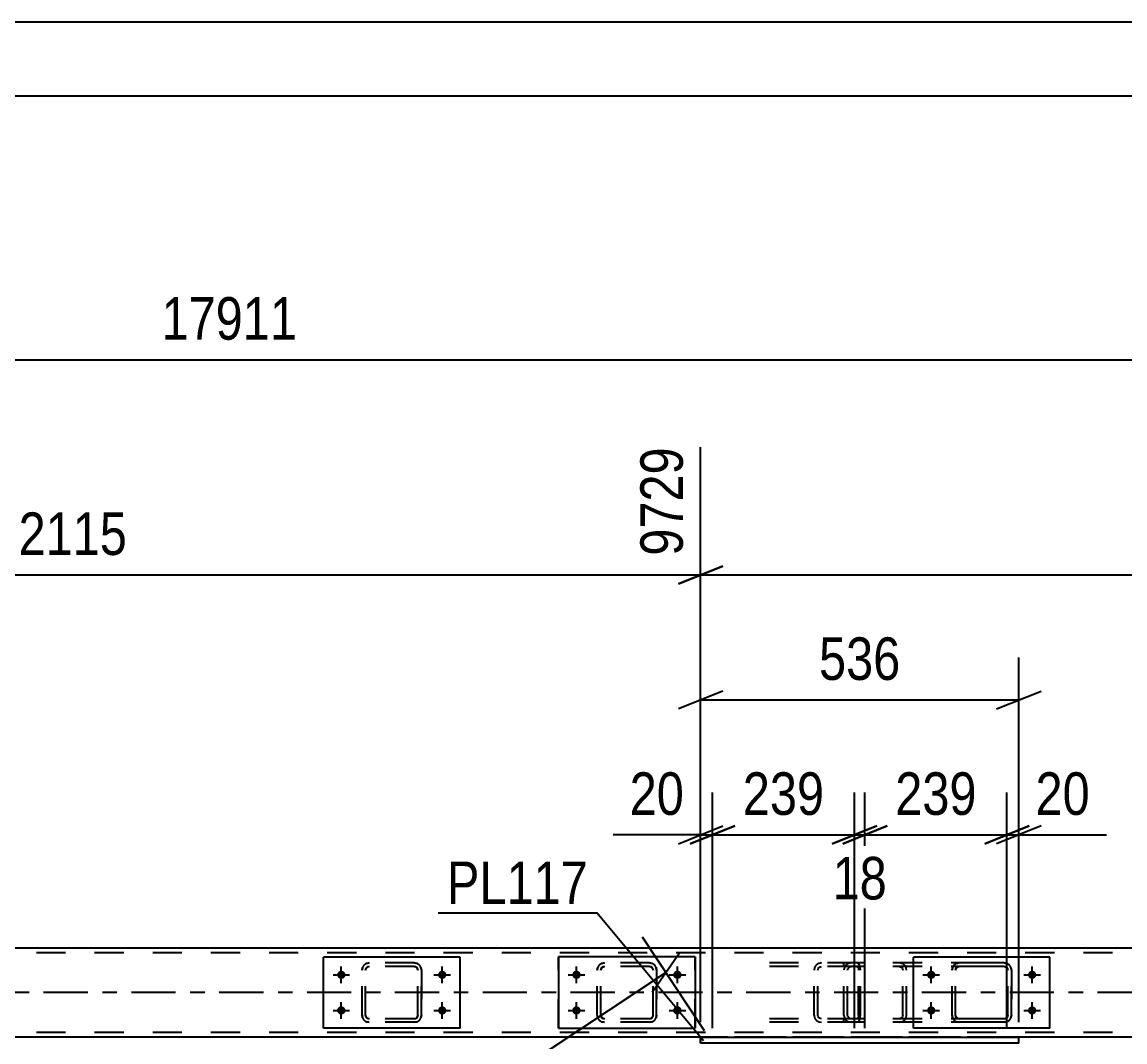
# Model space of a CAD drawing. Header units: millimetres. Extents: x -836 to 353, y -855 to -14.
# Drawn here: x -461 to -386.7, y -83.1 to -14.3 of the extents above; entities that cross this region are included whole.
import ezdxf

# ---------------------------------------------------------------- set-up
doc = ezdxf.new("R2010")
doc.units = ezdxf.units.MM
doc.linetypes.add('DXK_LINE_DOT2', pattern=[3.9198, 1.9599, -1.9599])
doc.linetypes.add('DXK_LINE_DOT3', pattern=[5.9187, 2.979, -0.9799, 0.9799, -0.9799])
doc.styles.add('Arial Narrow', font='ARIALN.TTF', dxfattribs={"height": 0.2})

# ---------------------------------------------------------------- blocks, each defined once
blk = doc.blocks.new('Unknown-570393895-1132')
at = {"color": 5, "linetype": 'Continuous'}
for p, q in [((352.622, -14.333), (-836.378, -14.333)), ((347.622, -19.333), (-831.378, -19.333))]:
    blk.add_line(p, q, dxfattribs=at)
blk = doc.blocks.new('Part-570393895-11767 - 11761')
at = {"color": 7, "linetype": 'DXK_LINE_DOT2'}
for p, q in [((-438.105, -78.211), (-438.069, -78.027)), ((-438.069, -78.027), (-438.105, -78.211)), ((-437.809, -77.767), (-437.625, -77.731)), ((-437.625, -77.731), (-437.809, -77.767)), ((-437.795, -78.041), (-437.717, -77.989)), ((-437.717, -77.989), (-437.795, -78.041)), ((-437.717, -77.989), (-437.625, -77.971)), ((-437.625, -77.971), (-437.717, -77.989)), ((-434.585, -77.731), (-437.625, -77.731)), ((-434.585, -77.971), (-437.625, -77.971)), ((-434.585, -77.731), (-434.402, -77.767)), ((-434.401, -77.767), (-434.585, -77.731)), ((-434.585, -77.971), (-434.493, -77.989)), ((-434.493, -77.989), (-434.585, -77.971)), ((-434.493, -77.989), (-434.415, -78.041)), ((-434.415, -78.041), (-434.493, -77.989)), ((-434.142, -78.027), (-434.105, -78.211)), ((-434.105, -78.211), (-434.142, -78.027)), ((-438.105, -81.251), (-438.105, -78.211)), ((-438.105, -78.211), (-438.105, -78.211)), ((-438.105, -81.251), (-438.105, -78.211)), ((-437.865, -78.211), (-437.847, -78.119)), ((-437.847, -78.119), (-437.865, -78.211)), ((-437.865, -81.251), (-437.865, -78.211)), ((-437.865, -78.211), (-437.865, -78.211)), ((-437.865, -81.251), (-437.865, -78.211)), ((-437.847, -78.119), (-437.795, -78.041)), ((-437.795, -78.041), (-437.847, -78.119)), ((-434.415, -78.041), (-434.363, -78.119)), ((-434.363, -78.119), (-434.415, -78.041)), ((-434.363, -78.119), (-434.345, -78.211)), ((-434.345, -78.211), (-434.363, -78.119)), ((-434.345, -81.251), (-434.345, -78.211)), ((-434.345, -78.211), (-434.345, -78.211)), ((-434.345, -81.251), (-434.345, -78.211)), ((-434.105, -81.251), (-434.105, -78.211)), ((-434.105, -78.211), (-434.105, -78.211)), ((-434.105, -78.211), (-434.105, -81.251)), ((-438.105, -81.251), (-438.105, -81.251)), ((-438.069, -81.434), (-438.105, -81.251)), ((-438.105, -81.251), (-438.069, -81.434)), ((-437.865, -81.251), (-437.865, -81.251)), ((-437.847, -81.343), (-437.865, -81.251)), ((-437.865, -81.251), (-437.847, -81.343)), ((-437.795, -81.42), (-437.847, -81.343)), ((-437.847, -81.343), (-437.795, -81.42)), ((-437.625, -81.731), (-437.809, -81.694)), ((-437.809, -81.694), (-437.625, -81.731)), ((-437.717, -81.472), (-437.795, -81.42)), ((-437.795, -81.42), (-437.717, -81.472)), ((-437.625, -81.491), (-437.717, -81.472)), ((-437.717, -81.472), (-437.625, -81.491)), ((-434.585, -81.491), (-437.625, -81.491)), ((-434.585, -81.731), (-437.625, -81.731)), ((-434.493, -81.472), (-434.585, -81.491)), ((-434.585, -81.491), (-434.493, -81.472)), ((-434.402, -81.694), (-434.585, -81.731)), ((-434.585, -81.731), (-434.401, -81.694)), ((-434.415, -81.42), (-434.493, -81.472)), ((-434.493, -81.472), (-434.415, -81.42)), ((-434.363, -81.343), (-434.415, -81.42)), ((-434.415, -81.42), (-434.363, -81.343)), ((-434.345, -81.251), (-434.363, -81.343)), ((-434.363, -81.343), (-434.345, -81.251)), ((-434.345, -81.251), (-434.345, -81.251)), ((-434.105, -81.251), (-434.142, -81.434)), ((-434.142, -81.434), (-434.105, -81.251)), ((-434.105, -81.251), (-434.105, -81.251))]:
    blk.add_line(p, q, dxfattribs=at)
at = {"color": 7, "linetype": 'DXK_LINE_DOT3'}
blk.add_line((-436.105, -79.731), (-436.105, -79.731), dxfattribs=at)
at = {"color": 7, "linetype": 'DXK_LINE_DOT2'}
for centre, start, end in [((-437.625, -78.211), 112.5, 157.5), ((-437.625, -78.211), 112.5, 157.5), ((-434.585, -78.211), 22.5, 67.5), ((-434.585, -78.211), 22.5, 67.5), ((-437.625, -81.251), 202.5, 247.5), ((-437.625, -81.251), 202.5, 247.5), ((-434.585, -81.251), 292.5, 337.5), ((-434.585, -81.251), 292.5, 337.5)]:
    blk.add_arc(centre, 0.48, start, end, dxfattribs=at)
blk = doc.blocks.new('Bolt-570393895-11783 - 11761')
at = {"linetype": 'Continuous'}
for points in [[(-423.379, -78.529), (-423.386, -78.587), (-423.404, -78.643), (-423.433, -78.694), (-423.472, -78.737), (-423.519, -78.772), (-423.573, -78.795), (-423.63, -78.808), (-423.689, -78.808), (-423.746, -78.795), (-423.799, -78.772), (-423.847, -78.737), (-423.886, -78.694), (-423.915, -78.643), (-423.933, -78.587), (-423.939, -78.529), (-423.933, -78.471), (-423.915, -78.415), (-423.886, -78.365), (-423.847, -78.321), (-423.799, -78.287), (-423.746, -78.263), (-423.689, -78.251), (-423.63, -78.251), (-423.573, -78.263), (-423.519, -78.287), (-423.472, -78.321), (-423.433, -78.364), (-423.404, -78.415), (-423.386, -78.471)], [(-416.579, -78.529), (-416.586, -78.587), (-416.604, -78.643), (-416.633, -78.694), (-416.672, -78.737), (-416.719, -78.772), (-416.773, -78.795), (-416.83, -78.808), (-416.889, -78.808), (-416.946, -78.795), (-416.999, -78.772), (-417.047, -78.737), (-417.086, -78.694), (-417.115, -78.643), (-417.133, -78.587), (-417.139, -78.529), (-417.133, -78.471), (-417.115, -78.415), (-417.086, -78.365), (-417.047, -78.321), (-416.999, -78.287), (-416.946, -78.263), (-416.889, -78.251), (-416.83, -78.251), (-416.773, -78.263), (-416.719, -78.287), (-416.672, -78.321), (-416.633, -78.364), (-416.604, -78.415), (-416.586, -78.471)], [(-423.379, -80.929), (-423.386, -80.987), (-423.404, -81.043), (-423.433, -81.094), (-423.472, -81.137), (-423.519, -81.172), (-423.573, -81.195), (-423.63, -81.208), (-423.689, -81.208), (-423.746, -81.195), (-423.799, -81.172), (-423.847, -81.137), (-423.886, -81.094), (-423.915, -81.043), (-423.933, -80.987), (-423.939, -80.929), (-423.933, -80.871), (-423.915, -80.815), (-423.886, -80.765), (-423.847, -80.721), (-423.799, -80.687), (-423.746, -80.663), (-423.689, -80.651), (-423.63, -80.651), (-423.573, -80.663), (-423.519, -80.687), (-423.472, -80.721), (-423.433, -80.764), (-423.404, -80.815), (-423.386, -80.871)], [(-416.579, -80.929), (-416.586, -80.987), (-416.604, -81.043), (-416.633, -81.094), (-416.672, -81.137), (-416.719, -81.172), (-416.773, -81.195), (-416.83, -81.208), (-416.889, -81.208), (-416.946, -81.195), (-416.999, -81.172), (-417.047, -81.137), (-417.086, -81.094), (-417.115, -81.043), (-417.133, -80.987), (-417.139, -80.929), (-417.133, -80.871), (-417.115, -80.815), (-417.086, -80.765), (-417.047, -80.721), (-416.999, -80.687), (-416.946, -80.663), (-416.889, -80.651), (-416.83, -80.651), (-416.773, -80.663), (-416.719, -80.687), (-416.672, -80.721), (-416.633, -80.764), (-416.604, -80.815), (-416.586, -80.871)]]:
    blk.add_hatch(color=1, dxfattribs=at).paths.add_polyline_path(points)
at = {"color": 1, "linetype": 'Continuous'}
for p, q in [((-423.659, -79.089), (-423.659, -77.969)), ((-416.859, -79.089), (-416.859, -77.969)), ((-424.219, -78.529), (-423.099, -78.529)), ((-417.419, -78.529), (-416.299, -78.529)), ((-424.219, -80.929), (-423.099, -80.929)), ((-423.659, -81.489), (-423.659, -80.369)), ((-417.419, -80.929), (-416.299, -80.929)), ((-416.859, -81.489), (-416.859, -80.369))]:
    blk.add_line(p, q, dxfattribs=at)
blk = doc.blocks.new('Bolt-570393895-11800 - 11761')
at = {"linetype": 'Continuous'}
for points in [[(-439.505, -78.251, -1), (-439.505, -78.811, -1)], [(-432.705, -78.251, -1), (-432.705, -78.811, -1)], [(-439.505, -80.651, -1), (-439.505, -81.211, -1)], [(-432.705, -80.651, -1), (-432.705, -81.211, -1)]]:
    blk.add_hatch(color=1, dxfattribs=at).paths.add_polyline_path(points)
at = {"color": 1, "linetype": 'Continuous'}
for p, q in [((-439.505, -79.091), (-439.505, -77.971)), ((-432.705, -79.091), (-432.705, -77.971)), ((-440.065, -78.531), (-438.945, -78.531)), ((-433.265, -78.531), (-432.145, -78.531)), ((-440.065, -80.931), (-438.945, -80.931)), ((-439.505, -81.491), (-439.505, -80.371)), ((-433.265, -80.931), (-432.145, -80.931)), ((-432.705, -81.491), (-432.705, -80.371))]:
    blk.add_line(p, q, dxfattribs=at)
blk = doc.blocks.new('Bolt-570393895-11802 - 11761')
at = {"linetype": 'Continuous'}
for points in [[(-399.753, -78.251, -1), (-399.753, -78.811, -1)], [(-392.953, -78.251, -1), (-392.953, -78.811, -1)], [(-399.753, -80.651, -1), (-399.753, -81.211, -1)], [(-392.953, -80.651, -1), (-392.953, -81.211, -1)]]:
    blk.add_hatch(color=1, dxfattribs=at).paths.add_polyline_path(points)
at = {"color": 1, "linetype": 'Continuous'}
for p, q in [((-399.753, -79.091), (-399.753, -77.971)), ((-392.953, -79.091), (-392.953, -77.971)), ((-400.313, -78.531), (-399.193, -78.531)), ((-393.513, -78.531), (-392.393, -78.531)), ((-400.313, -80.931), (-399.193, -80.931)), ((-399.753, -81.491), (-399.753, -80.371)), ((-393.513, -80.931), (-392.393, -80.931)), ((-392.953, -81.491), (-392.953, -80.371))]:
    blk.add_line(p, q, dxfattribs=at)
blk = doc.blocks.new('Part-570393895-11832 - 11761')
at = {"color": 7, "linetype": 'DXK_LINE_DOT2'}
for p, q in [((-422.223, -78.025), (-422.259, -78.209)), ((-422.258, -78.209), (-422.221, -78.025)), ((-421.779, -77.729), (-421.963, -77.766)), ((-421.962, -77.766), (-421.778, -77.729)), ((-421.949, -78.039), (-421.871, -77.987)), ((-421.87, -77.987), (-421.948, -78.039)), ((-421.871, -77.987), (-421.779, -77.969)), ((-421.871, -77.987), (-421.87, -77.987)), ((-421.778, -77.969), (-421.87, -77.987)), ((-418.738, -77.729), (-421.779, -77.729)), ((-418.738, -77.969), (-421.779, -77.969)), ((-418.556, -77.766), (-418.739, -77.729)), ((-418.739, -77.969), (-418.647, -77.987)), ((-418.738, -77.729), (-418.554, -77.766)), ((-418.646, -77.987), (-418.738, -77.969)), ((-418.647, -77.987), (-418.57, -78.039)), ((-418.568, -78.039), (-418.646, -77.987)), ((-418.556, -77.766), (-418.554, -77.766)), ((-418.259, -78.209), (-418.296, -78.025)), ((-418.294, -78.025), (-418.258, -78.209)), ((-422.259, -81.249), (-422.259, -78.209)), ((-422.259, -78.209), (-422.258, -78.209)), ((-422.258, -81.249), (-422.258, -78.209)), ((-422.019, -78.209), (-422.001, -78.117)), ((-422.019, -81.249), (-422.019, -78.209)), ((-422.019, -78.209), (-422.018, -78.209)), ((-422, -78.117), (-422.018, -78.209)), ((-422.018, -81.249), (-422.018, -78.209)), ((-422.001, -78.117), (-421.949, -78.039)), ((-421.948, -78.039), (-422, -78.117)), ((-418.57, -78.039), (-418.518, -78.117)), ((-418.516, -78.117), (-418.568, -78.039)), ((-418.518, -78.117), (-418.499, -78.209)), ((-418.498, -78.209), (-418.516, -78.117)), ((-418.499, -81.249), (-418.499, -78.209)), ((-418.499, -78.209), (-418.498, -78.209)), ((-418.498, -81.249), (-418.498, -78.209)), ((-418.259, -81.249), (-418.259, -78.209)), ((-418.259, -78.209), (-418.258, -78.209)), ((-418.258, -78.209), (-418.258, -81.249)), ((-422.259, -81.249), (-422.258, -81.249)), ((-422.259, -81.249), (-422.223, -81.433)), ((-422.221, -81.433), (-422.258, -81.249)), ((-422.019, -81.249), (-422.018, -81.249)), ((-422.001, -81.341), (-422.019, -81.249)), ((-422.018, -81.249), (-422, -81.341)), ((-421.949, -81.419), (-422.001, -81.341)), ((-422, -81.341), (-421.948, -81.419)), ((-421.963, -81.693), (-421.779, -81.729)), ((-421.778, -81.729), (-421.962, -81.693)), ((-421.871, -81.471), (-421.949, -81.419)), ((-421.948, -81.419), (-421.87, -81.471)), ((-421.871, -81.471), (-421.87, -81.471)), ((-421.779, -81.489), (-421.871, -81.471)), ((-421.87, -81.471), (-421.778, -81.489)), ((-418.738, -81.489), (-421.779, -81.489)), ((-418.738, -81.729), (-421.779, -81.729)), ((-418.647, -81.471), (-418.739, -81.489)), ((-418.739, -81.729), (-418.556, -81.693)), ((-418.738, -81.489), (-418.646, -81.471)), ((-418.554, -81.693), (-418.738, -81.729)), ((-418.57, -81.419), (-418.647, -81.471)), ((-418.646, -81.471), (-418.568, -81.419)), ((-418.518, -81.341), (-418.57, -81.419)), ((-418.568, -81.419), (-418.516, -81.341)), ((-418.556, -81.693), (-418.554, -81.693)), ((-418.499, -81.249), (-418.518, -81.341)), ((-418.516, -81.341), (-418.498, -81.249)), ((-418.499, -81.249), (-418.498, -81.249)), ((-418.296, -81.433), (-418.259, -81.249)), ((-418.258, -81.249), (-418.294, -81.433)), ((-418.259, -81.249), (-418.258, -81.249))]:
    blk.add_line(p, q, dxfattribs=at)
at = {"color": 7, "linetype": 'DXK_LINE_DOT3'}
blk.add_line((-420.261, -79.729), (-420.256, -79.729), dxfattribs=at)
at = {"color": 7, "linetype": 'DXK_LINE_DOT2'}
for centre, start, end in [((-421.779, -78.209), 112.5, 157.5), ((-421.778, -78.209), 112.5, 157.5), ((-418.739, -78.209), 22.5, 67.5), ((-418.738, -78.209), 22.5, 67.5), ((-421.779, -81.249), 202.5, 247.5), ((-421.778, -81.249), 202.5, 247.5), ((-418.739, -81.249), 292.5, 337.5), ((-418.738, -81.249), 292.5, 337.5)]:
    blk.add_arc(centre, 0.48, start, end, dxfattribs=at)
blk = doc.blocks.new('Part-570393895-12247 - 11761')
at = {"color": 7, "linetype": 'DXK_LINE_DOT2'}
for p, q in [((-405.603, -78.027), (-405.641, -78.211)), ((-405.134, -77.731), (-405.328, -77.767)), ((-405.313, -78.041), (-405.231, -77.989)), ((-405.231, -77.989), (-405.134, -77.971)), ((-396.452, -77.731), (-405.134, -77.731)), ((-396.452, -77.971), (-405.134, -77.971)), ((-401.724, -77.767), (-401.918, -77.731)), ((-401.918, -77.971), (-401.821, -77.989)), ((-401.821, -77.989), (-401.739, -78.041)), ((-401.411, -78.211), (-401.449, -78.027)), ((-405.641, -81.251), (-405.641, -78.211)), ((-405.387, -78.211), (-405.368, -78.119)), ((-405.387, -81.251), (-405.387, -78.211)), ((-405.368, -78.119), (-405.313, -78.041)), ((-401.739, -78.041), (-401.684, -78.119)), ((-401.684, -78.119), (-401.665, -78.211)), ((-401.665, -81.251), (-401.665, -78.211)), ((-401.411, -81.251), (-401.411, -78.211)), ((-405.641, -81.251), (-405.603, -81.434)), ((-405.368, -81.343), (-405.387, -81.251)), ((-405.313, -81.42), (-405.368, -81.343)), ((-405.328, -81.694), (-405.134, -81.731)), ((-405.231, -81.472), (-405.313, -81.42)), ((-405.134, -81.491), (-405.231, -81.472)), ((-396.452, -81.491), (-405.134, -81.491)), ((-396.452, -81.731), (-405.134, -81.731)), ((-401.821, -81.472), (-401.918, -81.491)), ((-401.918, -81.731), (-401.724, -81.694)), ((-401.739, -81.42), (-401.821, -81.472)), ((-401.684, -81.343), (-401.739, -81.42)), ((-401.665, -81.251), (-401.684, -81.343)), ((-401.449, -81.434), (-401.411, -81.251))]:
    blk.add_line(p, q, dxfattribs=at)
for centre, start, end in [((-405.151, -78.229), 110.92821, 155.86474), ((-401.901, -78.229), 24.13526, 69.07179), ((-405.151, -81.232), 204.13526, 249.07179), ((-401.901, -81.232), 290.92821, 335.86474)]:
    blk.add_arc(centre, 0.495, start, end, dxfattribs=at)
blk = doc.blocks.new('Part-570393895-11854 - 11761')
at = {"color": 2, "linetype": 'Continuous'}
for p, q in [((-431.505, -77.331), (-440.705, -77.331)), ((-440.705, -82.131), (-440.705, -77.331)), ((-431.505, -82.131), (-431.505, -77.331)), ((-431.505, -82.131), (-440.705, -82.131))]:
    blk.add_line(p, q, dxfattribs=at)
blk = doc.blocks.new('Part-570393895-11886 - 11761')
at = {"color": 7, "linetype": 'DXK_LINE_DOT2'}
for p, q in [((-398.353, -78.211), (-398.317, -78.027)), ((-398.317, -78.027), (-398.353, -78.211)), ((-398.057, -77.767), (-397.873, -77.731)), ((-397.873, -77.731), (-398.057, -77.767)), ((-398.043, -78.041), (-397.965, -77.989)), ((-397.965, -77.989), (-398.043, -78.041)), ((-397.965, -77.989), (-397.873, -77.971)), ((-397.873, -77.971), (-397.965, -77.989)), ((-394.833, -77.731), (-397.873, -77.731)), ((-394.833, -77.971), (-397.873, -77.971)), ((-394.833, -77.731), (-394.65, -77.767)), ((-394.65, -77.767), (-394.833, -77.731)), ((-394.833, -77.971), (-394.741, -77.989)), ((-394.741, -77.989), (-394.833, -77.971)), ((-394.741, -77.989), (-394.664, -78.041)), ((-394.664, -78.041), (-394.741, -77.989)), ((-394.39, -78.027), (-394.353, -78.211)), ((-394.353, -78.211), (-394.39, -78.027)), ((-398.353, -81.251), (-398.353, -78.211)), ((-398.353, -78.211), (-398.353, -78.211)), ((-398.353, -81.251), (-398.353, -78.211)), ((-398.113, -78.211), (-398.095, -78.119)), ((-398.095, -78.119), (-398.113, -78.211)), ((-398.113, -81.251), (-398.113, -78.211)), ((-398.113, -78.211), (-398.113, -78.211)), ((-398.113, -81.251), (-398.113, -78.211)), ((-398.095, -78.119), (-398.043, -78.041)), ((-398.043, -78.041), (-398.095, -78.119)), ((-394.664, -78.041), (-394.612, -78.119)), ((-394.612, -78.119), (-394.664, -78.041)), ((-394.612, -78.119), (-394.593, -78.211)), ((-394.593, -78.211), (-394.612, -78.119)), ((-394.593, -81.251), (-394.593, -78.211)), ((-394.593, -78.211), (-394.593, -78.211)), ((-394.593, -81.251), (-394.593, -78.211)), ((-394.353, -81.251), (-394.353, -78.211)), ((-394.353, -78.211), (-394.353, -78.211)), ((-394.353, -78.211), (-394.353, -81.251)), ((-398.353, -81.251), (-398.353, -81.251)), ((-398.317, -81.434), (-398.353, -81.251)), ((-398.353, -81.251), (-398.317, -81.434)), ((-398.113, -81.251), (-398.113, -81.251)), ((-398.095, -81.343), (-398.113, -81.251)), ((-398.113, -81.251), (-398.095, -81.343)), ((-398.043, -81.42), (-398.095, -81.343)), ((-398.095, -81.343), (-398.043, -81.42)), ((-397.873, -81.731), (-398.057, -81.694)), ((-398.057, -81.694), (-397.873, -81.731)), ((-397.965, -81.472), (-398.043, -81.42)), ((-398.043, -81.42), (-397.965, -81.472)), ((-397.873, -81.491), (-397.965, -81.472)), ((-397.965, -81.472), (-397.873, -81.491)), ((-394.833, -81.491), (-397.873, -81.491)), ((-394.833, -81.731), (-397.873, -81.731)), ((-394.741, -81.472), (-394.833, -81.491)), ((-394.833, -81.491), (-394.741, -81.472)), ((-394.65, -81.694), (-394.833, -81.731)), ((-394.833, -81.731), (-394.65, -81.694)), ((-394.664, -81.42), (-394.741, -81.472)), ((-394.741, -81.472), (-394.664, -81.42)), ((-394.612, -81.343), (-394.664, -81.42)), ((-394.664, -81.42), (-394.612, -81.343)), ((-394.593, -81.251), (-394.612, -81.343)), ((-394.612, -81.343), (-394.593, -81.251)), ((-394.593, -81.251), (-394.593, -81.251)), ((-394.353, -81.251), (-394.39, -81.434)), ((-394.39, -81.434), (-394.353, -81.251)), ((-394.353, -81.251), (-394.353, -81.251))]:
    blk.add_line(p, q, dxfattribs=at)
at = {"color": 7, "linetype": 'DXK_LINE_DOT3'}
blk.add_line((-396.353, -79.731), (-396.353, -79.731), dxfattribs=at)
at = {"color": 7, "linetype": 'DXK_LINE_DOT2'}
for centre, start, end in [((-397.873, -78.211), 112.5, 157.5), ((-397.873, -78.211), 112.5, 157.5), ((-394.833, -78.211), 22.5, 67.5), ((-394.833, -78.211), 22.5, 67.5), ((-397.873, -81.251), 202.5, 247.5), ((-397.873, -81.251), 202.5, 247.5), ((-394.833, -81.251), 292.5, 337.5), ((-394.833, -81.251), 292.5, 337.5)]:
    blk.add_arc(centre, 0.48, start, end, dxfattribs=at)
blk = doc.blocks.new('Part-570393895-12010 - 11761')
at = {"color": 7, "linetype": 'DXK_LINE_DOT2'}
for p, q in [((-404.773, -77.731), (-412.358, -77.731)), ((-404.773, -77.971), (-412.358, -77.971)), ((-407.611, -78.027), (-407.649, -78.211)), ((-407.144, -77.731), (-407.337, -77.767)), ((-407.322, -78.041), (-407.24, -77.989)), ((-407.24, -77.989), (-407.144, -77.971)), ((-405.641, -77.971), (-405.641, -77.731)), ((-404.674, -77.767), (-404.773, -77.731)), ((-404.773, -77.971), (-404.723, -77.989)), ((-404.723, -77.989), (-404.681, -78.041)), ((-404.59, -77.871), (-404.674, -77.767)), ((-404.534, -78.027), (-404.59, -77.871)), ((-404.514, -78.211), (-404.534, -78.027)), ((-407.649, -81.251), (-407.649, -78.211)), ((-407.396, -78.211), (-407.377, -78.119)), ((-407.396, -81.251), (-407.396, -78.211)), ((-407.377, -78.119), (-407.322, -78.041)), ((-404.681, -78.041), (-404.653, -78.119)), ((-404.653, -78.119), (-404.643, -78.211)), ((-404.643, -81.251), (-404.643, -78.211)), ((-404.514, -81.251), (-404.514, -78.211)), ((-404.773, -81.491), (-412.358, -81.491)), ((-404.773, -81.731), (-412.358, -81.731)), ((-407.649, -81.251), (-407.611, -81.434)), ((-407.377, -81.343), (-407.396, -81.251)), ((-407.322, -81.42), (-407.377, -81.343)), ((-407.337, -81.694), (-407.144, -81.731)), ((-407.24, -81.472), (-407.322, -81.42)), ((-407.144, -81.491), (-407.24, -81.472)), ((-405.641, -81.731), (-405.641, -81.491)), ((-404.723, -81.472), (-404.773, -81.491)), ((-404.773, -81.731), (-404.674, -81.694)), ((-404.681, -81.42), (-404.723, -81.472)), ((-404.653, -81.343), (-404.681, -81.42)), ((-404.674, -81.694), (-404.59, -81.59)), ((-404.643, -81.251), (-404.653, -81.343)), ((-404.59, -81.59), (-404.534, -81.434)), ((-404.534, -81.434), (-404.514, -81.251))]:
    blk.add_line(p, q, dxfattribs=at)
for centre, start, end in [((-407.16, -78.228), 111.0603, 156.00724), ((-407.16, -81.234), 203.99276, 248.9397)]:
    blk.add_arc(centre, 0.493, start, end, dxfattribs=at)
blk = doc.blocks.new('Part-570393895-12023 - 11761')
at = {"color": 2, "linetype": 'Continuous'}
for p, q in [((-415.291, -83.131), (-415.291, -82.731)), ((-415.291, -82.731), (-415.291, -83.131)), ((-415.291, -82.731), (-393.85, -82.731)), ((-393.85, -83.131), (-415.291, -83.131)), ((-393.85, -83.131), (-393.85, -82.731))]:
    blk.add_line(p, q, dxfattribs=at)
at = {"color": 7, "linetype": 'DXK_LINE_DOT2'}
for p, q in [((-415.291, -82.731), (-415.291, -82.731)), ((-415.291, -82.731), (-415.291, -82.731)), ((-415.291, -83.131), (-415.291, -83.131)), ((-415.291, -83.131), (-415.291, -83.131)), ((-393.851, -83.131), (-393.851, -82.731))]:
    blk.add_line(p, q, dxfattribs=at)
blk = doc.blocks.new('Part-570393895-12035 - 11761')
at = {"color": 7, "linetype": 'DXK_LINE_DOT2'}
for p, q in [((-89.629, -77.051), (-804.467, -77.051)), ((-89.629, -82.411), (-804.467, -82.411)), ((-89.629, -82.731), (-753.723, -82.731)), ((-393.85, -82.731), (-415.291, -82.731))]:
    blk.add_line(p, q, dxfattribs=at)
at = {"color": 2, "linetype": 'Continuous'}
for p, q in [((-321.327, -76.731), (-671.475, -76.731)), ((-415.291, -82.731), (-478.458, -82.731)), ((-330.682, -82.731), (-393.85, -82.731))]:
    blk.add_line(p, q, dxfattribs=at)
at = {"color": 7, "linetype": 'DXK_LINE_DOT3'}
blk.add_line((-89.629, -79.731), (-804.467, -79.731), dxfattribs=at)
blk = doc.blocks.new('Part-570393895-12156 - 11761')
at = {"color": 2, "linetype": 'Continuous'}
for p, q in [((-415.659, -77.329), (-424.859, -77.329)), ((-424.859, -77.329), (-424.859, -82.129)), ((-415.659, -77.329), (-415.659, -77.329)), ((-415.659, -77.329), (-415.659, -82.129)), ((-424.859, -82.129), (-415.659, -82.129)), ((-415.659, -82.129), (-415.659, -82.129))]:
    blk.add_line(p, q, dxfattribs=at)
at = {"color": 7, "linetype": 'DXK_LINE_DOT2'}
for p, q in [((-424.859, -82.129), (-424.859, -77.329)), ((-415.659, -82.129), (-415.659, -77.329)), ((-415.659, -77.329), (-415.659, -77.329)), ((-415.659, -82.129), (-415.659, -82.129))]:
    blk.add_line(p, q, dxfattribs=at)
blk = doc.blocks.new('Part-570393895-12250 - 11761')
at = {"color": 2, "linetype": 'Continuous'}
for p, q in [((-391.753, -77.331), (-400.953, -77.331)), ((-400.953, -82.131), (-400.953, -77.331)), ((-391.753, -82.131), (-391.753, -77.331)), ((-391.753, -82.131), (-400.953, -82.131))]:
    blk.add_line(p, q, dxfattribs=at)
blk = doc.blocks.new('StraightDimension-570393895-12875 - 11761')
at = {"color": 7, "linetype": 'Continuous'}
blk.add_line((-805.267, -37.082), (-88.829, -37.082), dxfattribs=at)
at = {"color": 0}
blk.add_wipeout([(-441.878, -36.332), (-441.878, -32.132), (-452.218, -32.132), (-452.218, -36.332)], dxfattribs=at)
at = {"color": 3, "style": 'Arial Narrow'}
blk.add_text('17911', height=2.8633, dxfattribs=at).set_placement((-451.618, -35.732))
blk = doc.blocks.new('StraightDimension-570393895-23497 - 11761')
at = {"color": 7, "linetype": 'Continuous'}
for p, q in [((-394.65, -82.131), (-394.65, -66.251)), ((-393.85, -81.731), (-393.85, -66.251)), ((-396.15, -69.701), (-393.15, -68.501)), ((-392.35, -68.501), (-395.35, -69.701)), ((-394.65, -69.101), (-393.85, -69.101)), ((-393.85, -69.101), (-387.944, -69.101)), ((-393.85, -69.101), (-387.944, -69.101))]:
    blk.add_line(p, q, dxfattribs=at)
at = {"color": 0}
blk.add_wipeout([(-388.469, -68.351), (-388.469, -64.151), (-393.325, -64.151), (-393.325, -68.351)], dxfattribs=at)
at = {"color": 3, "style": 'Arial Narrow'}
blk.add_text('20', height=2.8633, dxfattribs=at).set_placement((-392.725, -67.751))
blk = doc.blocks.new('StraightDimension-570393895-12414 - 11761')
at = {"color": 7, "linetype": 'Continuous'}
for p, q in [((-415.291, -81.731), (-415.291, -57.159)), ((-393.85, -81.731), (-393.85, -57.159)), ((-413.791, -59.409), (-416.791, -60.609)), ((-395.35, -60.609), (-392.35, -59.409)), ((-415.291, -60.009), (-393.85, -60.009))]:
    blk.add_line(p, q, dxfattribs=at)
at = {"color": 0}
blk.add_wipeout([(-401.228, -59.259), (-401.228, -55.059), (-407.913, -55.059), (-407.913, -59.259)], dxfattribs=at)
at = {"color": 3, "style": 'Arial Narrow'}
blk.add_text('536', height=2.8633, dxfattribs=at).set_placement((-407.313, -58.659))
blk = doc.blocks.new('StraightDimension-570393895-12634 - 11761')
at = {"color": 7, "linetype": 'Continuous'}
for p, q in [((-415.042, -82.297), (-419.215, -75.992)), ((-418.562, -79.697), (-416.722, -77.041)), ((-450.026, -99.803), (-417.642, -78.369)), ((-447.426, -103.731), (-451.599, -97.426)), ((-449.106, -98.475), (-450.946, -101.131))]:
    blk.add_line(p, q, dxfattribs=at)
at = {"color": 0}
blk.add_wipeout([(-431.461, -86.616), (-433.779, -83.114), (-439.353, -86.803), (-437.035, -90.305)], dxfattribs=at)
at = {"color": 3, "style": 'Arial Narrow'}
blk.add_text('971', height=2.8633, rotation=33.50084, dxfattribs=at).set_placement((-436.866, -89.474))
blk = doc.blocks.new('StraightDimension-570393895-13571 - 11761')
at = {"color": 7, "linetype": 'Continuous'}
for p, q in [((-499.899, -81.731), (-499.899, -42.976)), ((-415.291, -81.731), (-415.291, -42.976)), ((-498.399, -50.989), (-501.399, -52.189)), ((-416.791, -52.189), (-413.791, -50.989)), ((-499.899, -51.589), (-415.291, -51.589))]:
    blk.add_line(p, q, dxfattribs=at)
at = {"color": 0}
blk.add_wipeout([(-453.338, -50.839), (-453.338, -46.639), (-461.851, -46.639), (-461.851, -50.839)], dxfattribs=at)
at = {"color": 3, "style": 'Arial Narrow'}
blk.add_text('2115', height=2.8633, dxfattribs=at).set_placement((-461.251, -50.239))
at = {"color": 0, "linetype": 'Continuous'}
blk.add_wipeout([(-415.891, -42.376), (-420.091, -42.376), (-420.091, -50.889), (-415.891, -50.889)], dxfattribs=at)
at = {"color": 3, "linetype": 'Continuous', "style": 'Arial Narrow'}
blk.add_text('9729', height=2.8633, rotation=90.00021, dxfattribs=at).set_placement((-416.491, -50.289))
blk = doc.blocks.new('StraightDimension-570393895-13581 - 11761')
at = {"color": 7, "linetype": 'Continuous'}
for p, q in [((-330.682, -81.731), (-330.682, -41.148)), ((-415.291, -81.731), (-415.291, -42.976)), ((-413.791, -50.989), (-416.791, -52.189)), ((-332.182, -52.189), (-329.182, -50.989)), ((-415.291, -51.589), (-330.682, -51.589))]:
    blk.add_line(p, q, dxfattribs=at)
at = {"color": 0}
blk.add_wipeout([(-368.73, -50.839), (-368.73, -46.639), (-377.243, -46.639), (-377.243, -50.839)], dxfattribs=at)
at = {"color": 3, "style": 'Arial Narrow'}
blk.add_text('2115', height=2.8633, dxfattribs=at).set_placement((-376.643, -50.239))
at = {"color": 0, "linetype": 'Continuous'}
blk.add_wipeout([(-331.282, -40.548), (-335.482, -40.548), (-335.482, -50.889), (-331.282, -50.889)], dxfattribs=at)
at = {"color": 3, "linetype": 'Continuous', "style": 'Arial Narrow'}
blk.add_text('11845', height=2.8633, rotation=90.00021, dxfattribs=at).set_placement((-331.882, -50.289))
blk = doc.blocks.new('StraightDimension-570393895-23498 - 11761')
at = {"color": 7, "linetype": 'Continuous'}
for p, q in [((-404.217, -82.131), (-404.217, -66.251)), ((-394.65, -82.131), (-394.65, -66.251)), ((-405.717, -69.701), (-402.717, -68.501)), ((-404.217, -69.101), (-394.65, -69.101)), ((-393.15, -68.501), (-396.15, -69.701))]:
    blk.add_line(p, q, dxfattribs=at)
at = {"color": 0}
blk.add_wipeout([(-396.091, -68.351), (-396.091, -64.151), (-402.776, -64.151), (-402.776, -68.351)], dxfattribs=at)
at = {"color": 3, "style": 'Arial Narrow'}
blk.add_text('239', height=2.8633, dxfattribs=at).set_placement((-402.176, -67.751))
blk = doc.blocks.new('StraightDimension-570393895-23499 - 11761')
at = {"color": 7, "linetype": 'Continuous'}
for p, q in [((-404.924, -82.131), (-404.924, -66.701)), ((-404.217, -82.131), (-404.217, -66.701)), ((-406.424, -69.701), (-403.424, -68.501)), ((-402.717, -68.501), (-405.717, -69.701)), ((-404.924, -69.101), (-404.217, -69.101))]:
    blk.add_line(p, q, dxfattribs=at)
at = {"color": 0}
blk.add_wipeout([(-402.142, -74.051), (-402.142, -69.851), (-406.999, -69.851), (-406.999, -74.051)], dxfattribs=at)
at = {"color": 3, "style": 'Arial Narrow'}
blk.add_text('18', height=2.8633, dxfattribs=at).set_placement((-406.399, -73.451))
blk = doc.blocks.new('StraightDimension-570393895-23500 - 11761')
at = {"color": 7, "linetype": 'Continuous'}
for p, q in [((-414.491, -82.131), (-414.491, -66.251)), ((-404.924, -82.131), (-404.924, -66.251)), ((-415.991, -69.701), (-412.991, -68.501)), ((-414.491, -69.101), (-404.924, -69.101)), ((-403.424, -68.501), (-406.424, -69.701))]:
    blk.add_line(p, q, dxfattribs=at)
at = {"color": 0}
blk.add_wipeout([(-406.365, -68.351), (-406.365, -64.151), (-413.049, -64.151), (-413.049, -68.351)], dxfattribs=at)
at = {"color": 3, "style": 'Arial Narrow'}
blk.add_text('239', height=2.8633, dxfattribs=at).set_placement((-412.449, -67.751))
blk = doc.blocks.new('StraightDimension-570393895-23501 - 11761')
at = {"color": 7, "linetype": 'Continuous'}
for p, q in [((-415.291, -81.731), (-415.291, -66.251)), ((-414.491, -82.131), (-414.491, -66.251)), ((-415.291, -69.101), (-421.197, -69.101)), ((-415.291, -69.101), (-421.197, -69.101)), ((-416.791, -69.701), (-413.791, -68.501)), ((-412.991, -68.501), (-415.991, -69.701)), ((-415.291, -69.101), (-414.491, -69.101))]:
    blk.add_line(p, q, dxfattribs=at)
at = {"color": 0}
blk.add_wipeout([(-415.816, -68.351), (-415.816, -64.151), (-420.672, -64.151), (-420.672, -68.351)], dxfattribs=at)
at = {"color": 3, "style": 'Arial Narrow'}
blk.add_text('20', height=2.8633, dxfattribs=at).set_placement((-420.072, -67.751))
blk = doc.blocks.new('Mark-570393895-12019 - 11761')
at = {"color": 30, "linetype": 'Continuous'}
for p in [(-432.986, -74.361), (-415.1, -82.975)]:
    blk.add_line(p, (-422.282, -74.361), dxfattribs=at)
at = {"color": 0}
blk.add_wipeout([(-422.882, -73.761), (-422.882, -70.761), (-432.386, -70.761), (-432.386, -73.761)], dxfattribs=at)
blk.add_wipeout([(-422.882, -73.761), (-422.882, -70.761), (-432.386, -70.761), (-432.386, -73.761)], dxfattribs=at)
at = {"color": 3, "style": 'Arial Narrow'}
blk.add_text('PL117', height=2.8633, dxfattribs=at).set_placement((-432.386, -73.761))

msp = doc.modelspace()

# ---------------------------------------------------------------- block references
for name in ['Unknown-570393895-1132', 'Part-570393895-12035 - 11761', 'Part-570393895-11854 - 11761', 'Bolt-570393895-11800 - 11761', 'Part-570393895-11767 - 11761', 'Part-570393895-12156 - 11761', 'Bolt-570393895-11783 - 11761', 'Part-570393895-11832 - 11761', 'Part-570393895-12010 - 11761', 'Part-570393895-12247 - 11761', 'Part-570393895-12250 - 11761', 'Bolt-570393895-11802 - 11761', 'Part-570393895-11886 - 11761', 'Part-570393895-12023 - 11761']:
    msp.add_blockref(name, (0, 0))

# ---------------------------------------------------------------- next in the draw order: block references
msp.add_blockref('StraightDimension-570393895-12875 - 11761', (0, 0))

# ---------------------------------------------------------------- next in the draw order: block references
msp.add_blockref('StraightDimension-570393895-23497 - 11761', (0, 0))

# ---------------------------------------------------------------- next in the draw order: block references
msp.add_blockref('StraightDimension-570393895-12414 - 11761', (0, 0))

# ---------------------------------------------------------------- next in the draw order: block references
msp.add_blockref('StraightDimension-570393895-12634 - 11761', (0, 0))

# ---------------------------------------------------------------- next in the draw order: block references
msp.add_blockref('StraightDimension-570393895-13571 - 11761', (0, 0))

# ---------------------------------------------------------------- next in the draw order: block references
msp.add_blockref('StraightDimension-570393895-13581 - 11761', (0, 0))

# ---------------------------------------------------------------- next in the draw order: block references
msp.add_blockref('StraightDimension-570393895-23498 - 11761', (0, 0))

# ---------------------------------------------------------------- next in the draw order: block references
msp.add_blockref('StraightDimension-570393895-23499 - 11761', (0, 0))

# ---------------------------------------------------------------- next in the draw order: block references
msp.add_blockref('StraightDimension-570393895-23500 - 11761', (0, 0))

# ---------------------------------------------------------------- next in the draw order: block references
msp.add_blockref('StraightDimension-570393895-23501 - 11761', (0, 0))

# ---------------------------------------------------------------- next in the draw order: block references
msp.add_blockref('Mark-570393895-12019 - 11761', (0, 0))

doc.saveas('drawing.dxf')
